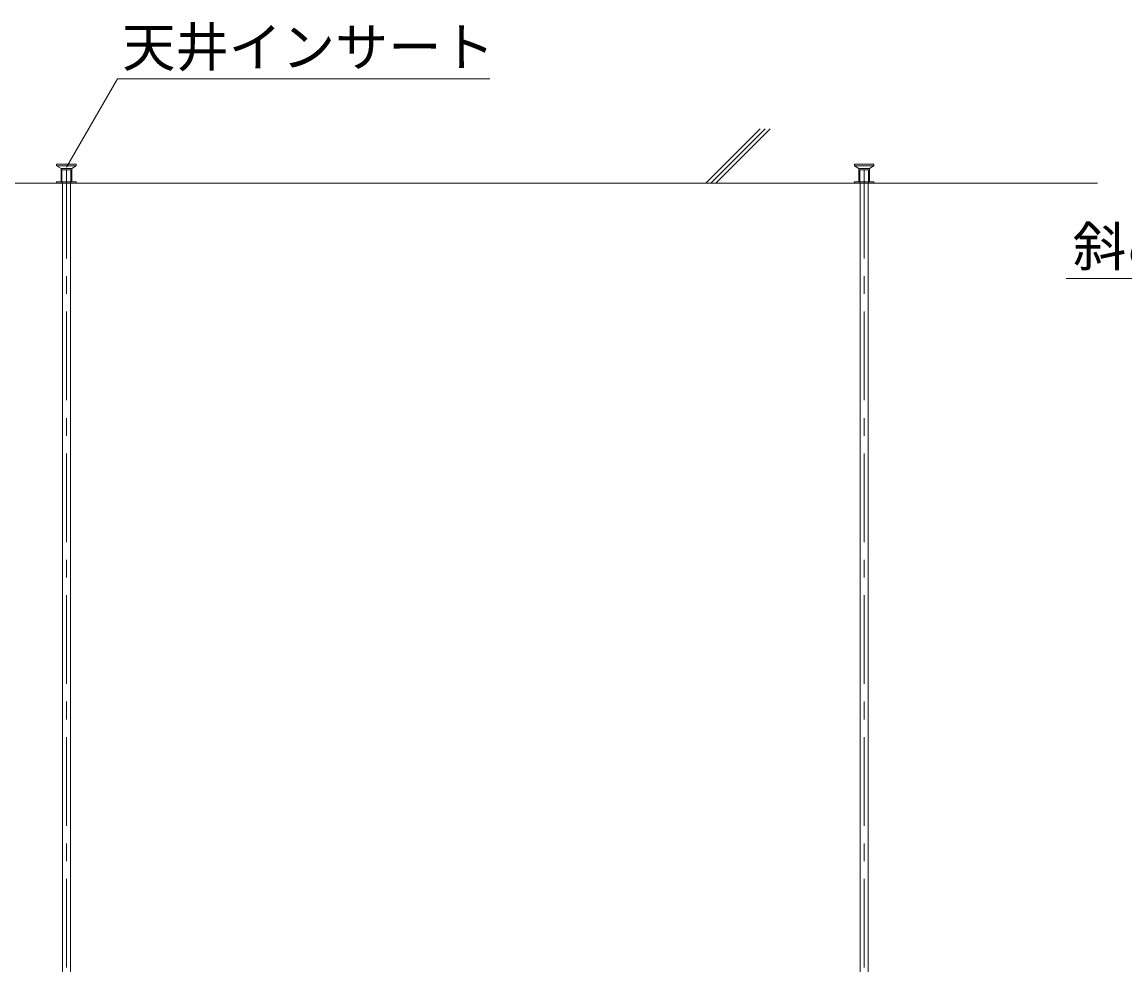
# Model space of a CAD drawing. Units: millimetres, scale not verified. Extents: x -7779 to 7778, y -5419 to 5375.
# Drawn here: x -6127 to -4883, y -3126 to -2062 of the extents above; entities that cross this region are included whole.
import ezdxf
from ezdxf.enums import TextEntityAlignment as Align

# ---------------------------------------------------------------- set-up
doc = ezdxf.new("R2010")
doc.units = ezdxf.units.MM
doc.header["$LTSCALE"] = 20
doc.linetypes.add('CHAIN1', pattern=[8, 5, -1, 1, -1])
doc.linetypes.add('DASHED1', pattern=[1.8, 1.2, -0.6])
doc.layers.add('2-6_文字', color=3, linetype='Continuous', lineweight=18)
doc.styles.add('ＭＳ ゴシック', font='')
doc.styles.get('ＭＳ ゴシック').set_extended_font_data('MS Gothic')

msp = doc.modelspace()

# ---------------------------------------------------------------- linework, layer by layer
at = {"layer": '2-6_文字', "color": 7}
for p, q in [((-6076.58, -2225.6), (-6019.03, -2125.92)), ((-6019.03, -2125.92), (-5599.03, -2125.92)), ((-5294.31, -2182.36), (-5355.51, -2243.55)), ((-5288.59, -2182.29), (-5349.85, -2243.55)), ((-5282.93, -2182.29), (-5344.19, -2243.55)), ((-7255.79, -2243.55), (-4913.73, -2243.55)), ((-4348.97, -2351.09), (-4948.97, -2351.09))]:
    msp.add_line(p, q, dxfattribs=at)
at = {"layer": '2-6_文字', "color": 4, "linetype": 'DASHED1', "lineweight": 9}
for p, q in [((-6065.88, -2222.05), (-6087.88, -2222.05)), ((-6065.88, -2224.05), (-6087.88, -2224.05)), ((-5165.88, -2222.05), (-5187.88, -2222.05)), ((-5165.88, -2224.05), (-5187.88, -2224.05)), ((-6082.88, -2227.05), (-6082.88, -2242.05)), ((-6070.88, -2227.05), (-6082.88, -2227.05)), ((-6081.88, -2228.55), (-6081.88, -2243.55)), ((-6081.88, -2228.55), (-6081.38, -2228.55)), ((-6071.88, -2228.55), (-6081.38, -2228.55)), ((-6071.88, -2228.55), (-6071.88, -2243.55)), ((-6070.88, -2227.05), (-6070.88, -2242.05)), ((-5182.88, -2227.05), (-5182.88, -2242.05)), ((-5170.88, -2227.05), (-5182.88, -2227.05)), ((-5181.88, -2228.55), (-5181.88, -2243.55)), ((-5181.88, -2228.55), (-5181.38, -2228.55)), ((-5171.88, -2228.55), (-5181.38, -2228.55)), ((-5171.88, -2228.55), (-5171.88, -2243.55)), ((-5170.88, -2227.05), (-5170.88, -2242.05)), ((-6087.88, -2242.05), (-6087.88, -2243.55)), ((-6065.88, -2242.05), (-6087.88, -2242.05)), ((-6065.88, -2243.55), (-6087.88, -2243.55)), ((-6069.88, -2243.55), (-6083.88, -2243.55)), ((-6065.88, -2242.05), (-6065.88, -2243.55)), ((-5187.88, -2242.05), (-5187.88, -2243.55)), ((-5165.88, -2242.05), (-5187.88, -2242.05)), ((-5165.88, -2243.55), (-5187.88, -2243.55)), ((-5169.88, -2243.55), (-5183.88, -2243.55)), ((-5165.88, -2242.05), (-5165.88, -2243.55))]:
    msp.add_line(p, q, dxfattribs=at)
at = {"layer": '2-6_文字', "color": 4, "linetype": 'CHAIN1', "lineweight": 9}
for p, q in [((-6076.78, -2228.45), (-6076.78, -4233.76)), ((-5176.83, -2228.45), (-5176.83, -4171.18))]:
    msp.add_line(p, q, dxfattribs=at)
at = {"layer": '2-6_文字'}
for p, q in [((-6081.28, -2243.55), (-6081.28, -4140.75)), ((-6072.28, -2243.55), (-6072.28, -4140.75)), ((-5181.33, -2243.55), (-5181.33, -4140.75)), ((-5172.33, -2243.55), (-5172.33, -4140.75))]:
    msp.add_line(p, q, dxfattribs=at)
at = {"layer": '2-6_文字', "linetype": 'DASHED1'}
for p, q in [((-6081.28, -2841.01), (-6081.28, -2823.58)), ((-6072.28, -2836.43), (-6072.28, -2853.86))]:
    msp.add_line(p, q, dxfattribs=at)
at = {"layer": '2-6_文字', "color": 4, "linetype": 'DASHED1', "lineweight": 9}
for points in [[(-6087.88, -2222.05), (-6087.88, -2224.05), (-6082.88, -2227.05)], [(-6065.88, -2222.05), (-6065.88, -2224.05), (-6070.88, -2227.05)], [(-5187.88, -2222.05), (-5187.88, -2224.05), (-5182.88, -2227.05)], [(-5165.88, -2222.05), (-5165.88, -2224.05), (-5170.88, -2227.05)]]:
    msp.add_lwpolyline(points, dxfattribs=at)

# ---------------------------------------------------------------- texts
at = {"layer": '2-6_文字', "color": 7, "style": 'ＭＳ ゴシック'}
for s, p in [('天井インサート', (-6013.78, -2125.17)), ('斜め部材上端取付金具', (-4941.47, -2350.34))]:
    msp.add_text(s, height=43.99, dxfattribs=at).set_placement(p, align=Align.BOTTOM_LEFT)

doc.saveas('drawing.dxf')
